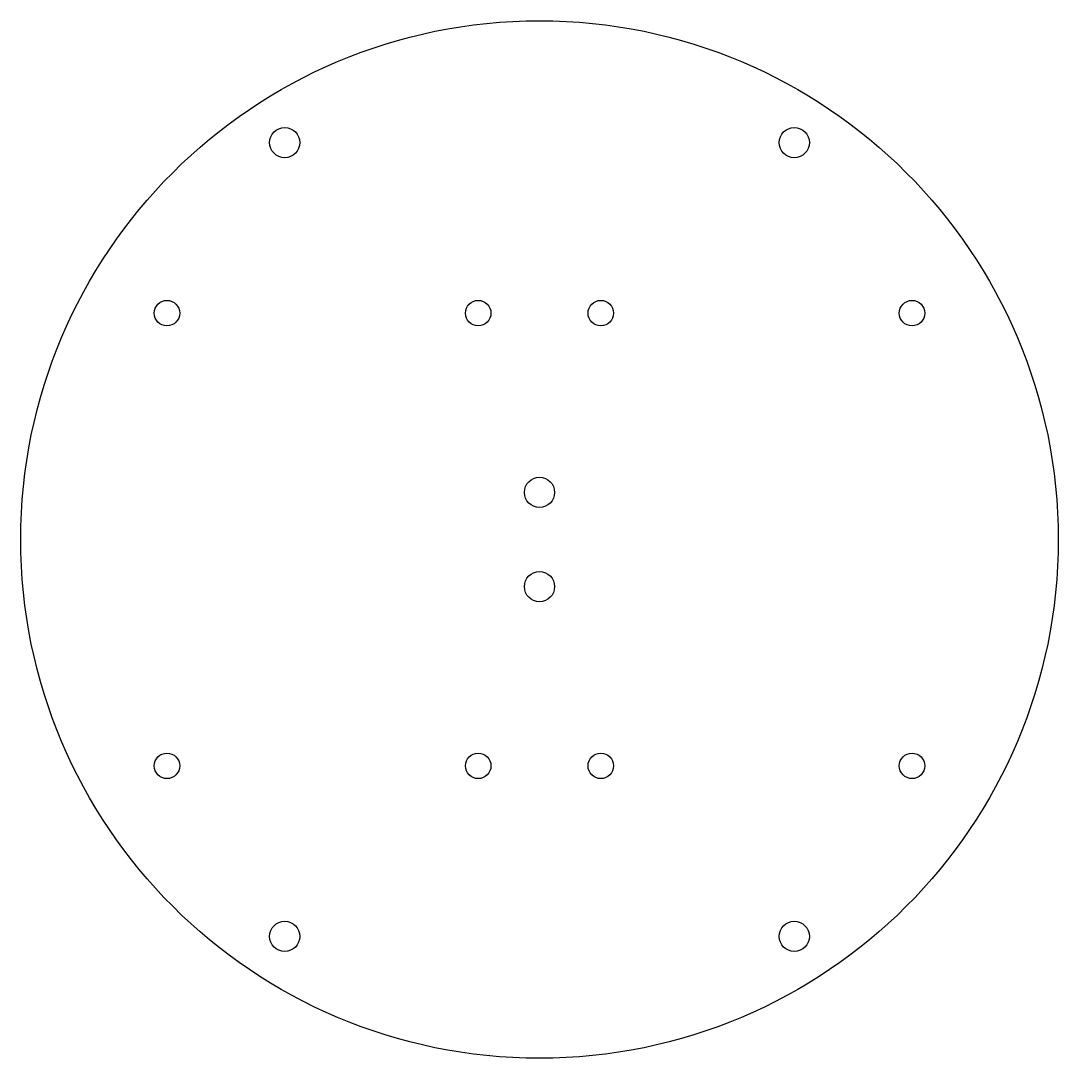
# Model space of a CAD drawing. Header units: millimetres. Extents: x -55 to 55, y -55 to 55.
import ezdxf

# ---------------------------------------------------------------- set-up
doc = ezdxf.new("R2010")
doc.units = ezdxf.units.MM
doc.layers.get('0').update_dxf_attribs({"linetype": 'CONTINUOUS'})

msp = doc.modelspace()

# ---------------------------------------------------------------- linework, layer by layer
for centre, radius in [((0, 0), 55), ((-27.01, 42.08), 1.6), ((27.01, 42.08), 1.6), ((-39.5, 24), 1.35), ((-6.5, 24), 1.35), ((6.5, 24), 1.35), ((39.5, 24), 1.35), ((0, 5), 1.6), ((0, -5), 1.6), ((-39.5, -24), 1.35), ((-6.5, -24), 1.35), ((6.5, -24), 1.35), ((39.5, -24), 1.35), ((-27.01, -42.08), 1.6), ((27.01, -42.08), 1.6)]:
    msp.add_circle(centre, radius)

doc.saveas('drawing.dxf')
